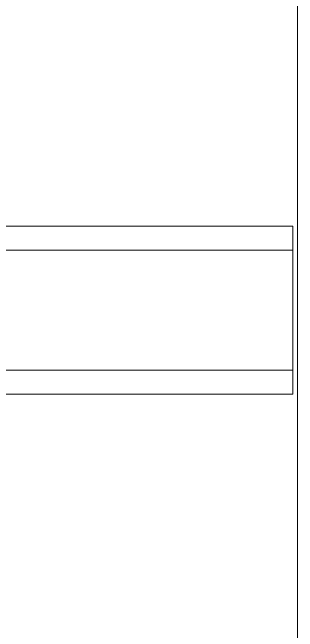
# Model space of a CAD drawing. Header units: millimetres. Extents: x 1359 to 3577, y 1336 to 3557.
# Drawn here: x 3273.1 to 3332.6, y 2917 to 3046.1 of the extents above; entities that cross this region are included whole.
import ezdxf

# ---------------------------------------------------------------- set-up
doc = ezdxf.new("R2010")
doc.units = ezdxf.units.MM
doc.layers.add('002-PI-Kabelska kanalica', color=150, linetype='Continuous')

msp = doc.modelspace()

# ---------------------------------------------------------------- linework, layer by layer
at = {"layer": '002-PI-Kabelska kanalica', "color": 0, "linetype": 'ByBlock', "lineweight": 0}
msp.add_line((3332.57, 3351.56), (3332.57, 1679.56), dxfattribs=at)
at = {"layer": '002-PI-Kabelska kanalica', "color": 0, "linetype": 'ByBlock', "lineweight": 0, "ltscale": 0.25}
for p, q in [((3271.85, 3001.56), (3331.57, 3001.56)), ((3331.57, 2966.56), (3331.57, 3001.56)), ((3271.85, 2996.56), (3331.57, 2996.56)), ((3271.85, 2971.56), (3331.57, 2971.56)), ((3271.85, 2966.56), (3331.57, 2966.56))]:
    msp.add_line(p, q, dxfattribs=at)

doc.saveas('drawing.dxf')
